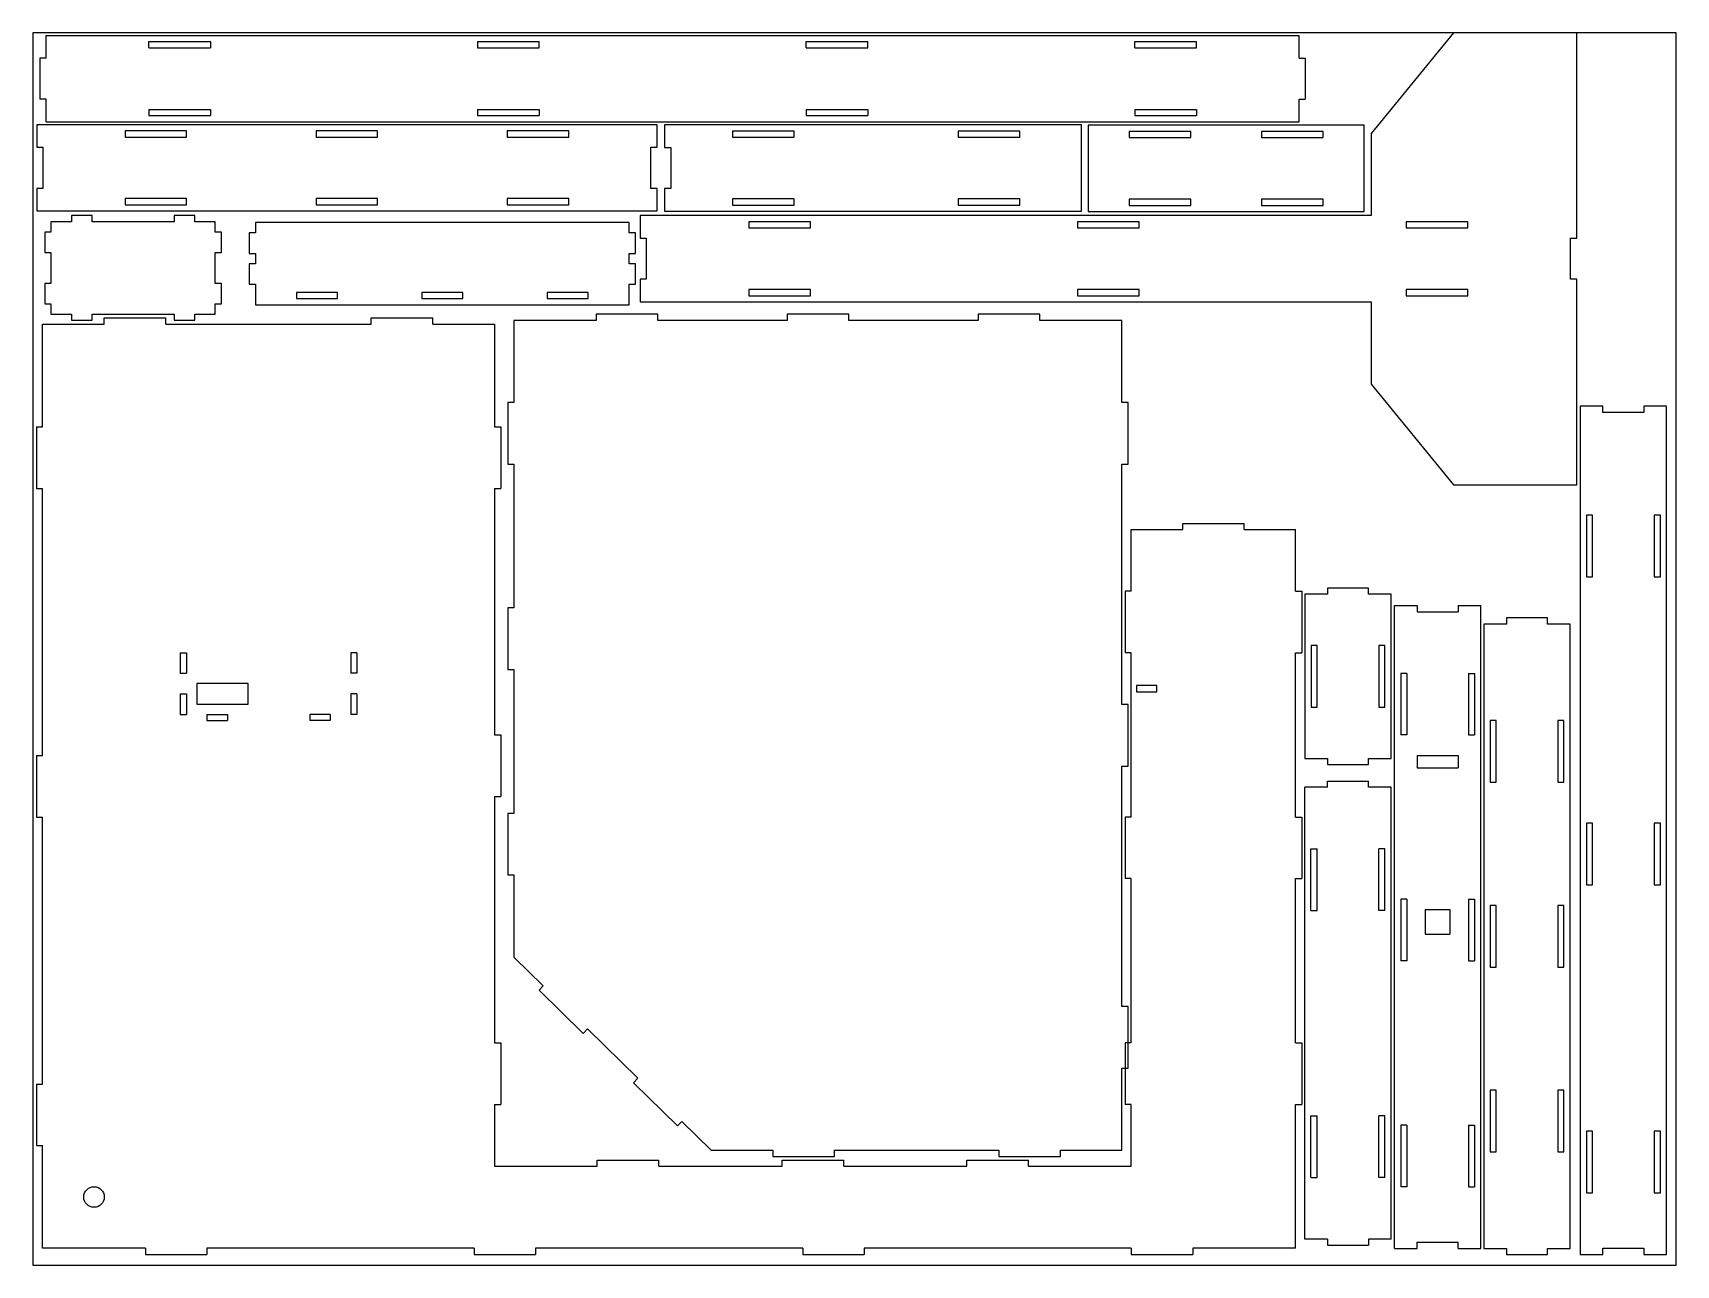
# Model space of a CAD drawing. Header units: millimetres. Extents: x 4645 to 6333, y 848 to 1448.
# Drawn here: x 4645 to 5445, y 848 to 1448 of the extents above; entities that cross this region are included whole.
import ezdxf

# ---------------------------------------------------------------- set-up
doc = ezdxf.new("R2010")
doc.units = ezdxf.units.MM

# ---------------------------------------------------------------- blocks, each defined once
blk = doc.blocks.new('edđ')
at = {"color": 7, "linetype": 'Continuous', "lineweight": 25}
for p, q in [((6711.28, 1440.26), (6711.28, 1437.26)), ((6741.28, 1440.26), (6711.28, 1440.26)), ((6741.28, 1437.26), (6741.28, 1440.26)), ((6821.28, 1440.26), (6821.28, 1437.26)), ((6851.28, 1440.26), (6821.28, 1440.26)), ((6851.28, 1437.26), (6851.28, 1440.26)), ((6681.28, 1437.26), (6681.28, 1397.26)), ((6711.28, 1437.26), (6681.28, 1437.26)), ((6821.28, 1437.26), (6741.28, 1437.26)), ((6881.28, 1437.26), (6851.28, 1437.26)), ((6895.57, 1423.27), (6881.28, 1437.26)), ((6897.67, 1425.41), (6895.57, 1423.27)), ((6919.11, 1404.42), (6897.67, 1425.41)), ((6917.01, 1402.28), (6919.11, 1404.42)), ((6941.56, 1378.24), (6917.01, 1402.28)), ((6678.28, 1397.26), (6678.28, 1367.26)), ((6681.28, 1397.26), (6678.28, 1397.26)), ((6943.65, 1380.38), (6941.56, 1378.24)), ((6965.09, 1359.39), (6943.65, 1380.38)), ((6678.28, 1367.26), (6681.28, 1367.26)), ((6681.28, 1367.26), (6681.28, 1250.26)), ((6962.99, 1357.25), (6965.09, 1359.39)), ((6977.28, 1343.26), (6962.99, 1357.25)), ((6977.28, 1303.26), (6977.28, 1343.26)), ((6980.28, 1303.26), (6977.28, 1303.26)), ((6980.28, 1273.26), (6980.28, 1303.26)), ((6977.28, 1273.26), (6980.28, 1273.26)), ((6977.28, 1203.26), (6977.28, 1273.26)), ((6678.28, 1250.26), (6678.28, 1220.26)), ((6681.28, 1250.26), (6678.28, 1250.26)), ((6678.28, 1220.26), (6681.28, 1220.26)), ((6681.28, 1220.26), (6681.28, 1103.26)), ((6980.28, 1203.26), (6977.28, 1203.26)), ((6980.28, 1173.26), (6980.28, 1203.26)), ((6977.28, 1173.26), (6980.28, 1173.26)), ((6977.28, 1103.26), (6977.28, 1173.26)), ((6678.28, 1103.26), (6678.28, 1073.26)), ((6681.28, 1103.26), (6678.28, 1103.26)), ((6980.28, 1103.26), (6977.28, 1103.26)), ((6980.28, 1073.26), (6980.28, 1103.26)), ((6678.28, 1073.26), (6681.28, 1073.26)), ((6681.28, 1073.26), (6681.28, 1033.26)), ((6977.28, 1073.26), (6980.28, 1073.26)), ((6977.28, 1033.26), (6977.28, 1073.26)), ((6681.28, 1033.26), (6721.28, 1033.26)), ((6721.28, 1033.26), (6721.28, 1030.26)), ((6751.28, 1033.26), (6814.28, 1033.26)), ((6751.28, 1030.26), (6751.28, 1033.26)), ((6814.28, 1033.26), (6814.28, 1030.26)), ((6844.28, 1033.26), (6907.28, 1033.26)), ((6844.28, 1030.26), (6844.28, 1033.26)), ((6907.28, 1033.26), (6907.28, 1030.26)), ((6937.28, 1033.26), (6977.28, 1033.26)), ((6937.28, 1030.26), (6937.28, 1033.26)), ((6721.28, 1030.26), (6751.28, 1030.26)), ((6814.28, 1030.26), (6844.28, 1030.26)), ((6907.28, 1030.26), (6937.28, 1030.26))]:
    blk.add_line(p, q, dxfattribs=at)

msp = doc.modelspace()

# ---------------------------------------------------------------- linework, layer by layer
for p, q in [((5445.15, 1448.38), (4645.15, 1448.38)), ((4645.15, 1448.38), (4645.15, 848.38)), ((5445.15, 848.38), (5445.15, 1448.38)), ((4645.15, 848.38), (5445.15, 848.38))]:
    msp.add_line(p, q)
at = {"color": 7, "linetype": 'Continuous', "lineweight": 25}
for p, q in [((5336.74, 1448.38), (5296.74, 1399.38)), ((5396.74, 1448.38), (5336.74, 1448.38)), ((5396.74, 1348.38), (5396.74, 1448.38)), ((4651.62, 1436.12), (4651.62, 1447.12)), ((4651.62, 1447.12), (5261.62, 1447.12)), ((4701.62, 1441.12), (4701.62, 1444.12)), ((4701.62, 1444.12), (4731.62, 1444.12)), ((4701.62, 1441.12), (4731.62, 1441.12)), ((4731.62, 1444.12), (4731.62, 1441.12)), ((4861.62, 1444.12), (4891.62, 1444.12)), ((4861.62, 1444.12), (4861.62, 1441.12)), ((4861.62, 1441.12), (4891.62, 1441.12)), ((4891.62, 1441.12), (4891.62, 1444.12)), ((5021.62, 1444.12), (5051.62, 1444.12)), ((5021.62, 1441.12), (5021.62, 1444.12)), ((5021.62, 1441.12), (5051.62, 1441.12)), ((5051.62, 1441.12), (5051.62, 1444.12)), ((5181.62, 1444.12), (5211.62, 1444.12)), ((5181.62, 1441.12), (5181.62, 1444.12)), ((5181.62, 1441.12), (5211.62, 1441.12)), ((5211.62, 1441.12), (5211.62, 1444.12)), ((5261.62, 1436.12), (5261.62, 1447.12)), ((4648.62, 1436.12), (4648.62, 1416.12)), ((4651.62, 1436.12), (4648.62, 1436.12)), ((5261.62, 1436.12), (5264.62, 1436.12)), ((5264.62, 1436.12), (5264.62, 1416.12)), ((4651.62, 1416.12), (4648.62, 1416.12)), ((4651.62, 1405.12), (4651.62, 1416.12)), ((5261.62, 1416.12), (5264.62, 1416.12)), ((5261.62, 1405.12), (5261.62, 1416.12)), ((4701.62, 1411.12), (4701.62, 1408.12)), ((4701.62, 1411.12), (4731.62, 1411.12)), ((4701.62, 1408.12), (4731.62, 1408.12)), ((4731.62, 1411.12), (4731.62, 1408.12)), ((4861.62, 1411.12), (4861.62, 1408.12)), ((4861.62, 1411.12), (4891.62, 1411.12)), ((4861.62, 1408.12), (4891.62, 1408.12)), ((4891.62, 1411.12), (4891.62, 1408.12)), ((5021.62, 1411.12), (5021.62, 1408.12)), ((5021.62, 1411.12), (5051.62, 1411.12)), ((5021.62, 1408.12), (5051.62, 1408.12)), ((5051.62, 1411.12), (5051.62, 1408.12)), ((5181.62, 1411.12), (5181.62, 1408.12)), ((5181.62, 1411.12), (5211.62, 1411.12)), ((5181.62, 1408.12), (5211.62, 1408.12)), ((5211.62, 1411.12), (5211.62, 1408.12)), ((4647.01, 1403.66), (4647.01, 1392.66)), ((4949.01, 1403.66), (4647.01, 1403.66)), ((4651.62, 1405.12), (5261.62, 1405.12)), ((4720.01, 1400.66), (4690.01, 1400.66)), ((4690.01, 1400.66), (4690.01, 1397.66)), ((4720.01, 1397.66), (4720.01, 1400.66)), ((4813.01, 1400.66), (4783.01, 1400.66)), ((4783.01, 1400.66), (4783.01, 1397.66)), ((4813.01, 1397.66), (4813.01, 1400.66)), ((4906.01, 1400.66), (4876.01, 1400.66)), ((4876.01, 1400.66), (4876.01, 1397.66)), ((4906.01, 1397.66), (4906.01, 1400.66)), ((4949.01, 1392.66), (4949.01, 1403.66)), ((4952.7, 1403.55), (4952.7, 1392.55)), ((5155.7, 1403.55), (4952.7, 1403.55)), ((5015.7, 1400.55), (4985.7, 1400.55)), ((4985.7, 1400.55), (4985.7, 1397.55)), ((5015.7, 1397.55), (5015.7, 1400.55)), ((5125.7, 1400.55), (5095.7, 1400.55)), ((5095.7, 1400.55), (5095.7, 1397.55)), ((5125.7, 1397.55), (5125.7, 1400.55)), ((5155.7, 1361.55), (5155.7, 1403.55)), ((5293.28, 1403.38), (5158.92, 1403.38)), ((5158.92, 1403.38), (5158.92, 1361.38)), ((5208.92, 1400.38), (5178.92, 1400.38)), ((5178.92, 1400.38), (5178.92, 1397.38)), ((5208.92, 1397.38), (5208.92, 1400.38)), ((5273.28, 1400.38), (5243.28, 1400.38)), ((5243.28, 1400.38), (5243.28, 1397.38)), ((5273.28, 1397.38), (5273.28, 1400.38)), ((5293.28, 1361.38), (5293.28, 1403.38)), ((4647.01, 1392.66), (4650.01, 1392.66)), ((4650.01, 1392.66), (4650.01, 1372.66)), ((4690.01, 1397.66), (4720.01, 1397.66)), ((4783.01, 1397.66), (4813.01, 1397.66)), ((4876.01, 1397.66), (4906.01, 1397.66)), ((4946.01, 1392.66), (4949.01, 1392.66)), ((4946.01, 1372.66), (4946.01, 1392.66)), ((4952.7, 1392.55), (4955.7, 1392.55)), ((4955.7, 1392.55), (4955.7, 1372.55)), ((4985.7, 1397.55), (5015.7, 1397.55)), ((5095.7, 1397.55), (5125.7, 1397.55)), ((5178.92, 1397.38), (5208.92, 1397.38)), ((5243.28, 1397.38), (5273.28, 1397.38)), ((5296.74, 1399.38), (5296.74, 1359.38)), ((4650.01, 1372.66), (4647.01, 1372.66)), ((4647.01, 1372.66), (4647.01, 1361.66)), ((4949.01, 1372.66), (4946.01, 1372.66)), ((4949.01, 1361.66), (4949.01, 1372.66)), ((4955.7, 1372.55), (4952.7, 1372.55)), ((4952.7, 1372.55), (4952.7, 1361.55)), ((4647.01, 1361.66), (4949.01, 1361.66)), ((4720.01, 1367.67), (4690.01, 1367.67)), ((4690.01, 1367.67), (4690.01, 1364.67)), ((4690.01, 1364.67), (4720.01, 1364.67)), ((4720.01, 1364.67), (4720.01, 1367.67)), ((4813.01, 1367.66), (4783.01, 1367.66)), ((4783.01, 1367.66), (4783.01, 1364.66)), ((4783.01, 1364.66), (4813.01, 1364.66)), ((4813.01, 1364.66), (4813.01, 1367.66)), ((4906.01, 1367.67), (4876.01, 1367.67)), ((4876.01, 1367.67), (4876.01, 1364.66)), ((4876.01, 1364.66), (4906.01, 1364.66)), ((4906.01, 1364.66), (4906.01, 1367.67)), ((4952.7, 1361.55), (5155.7, 1361.55)), ((5015.7, 1367.55), (4985.7, 1367.55)), ((4985.7, 1367.55), (4985.7, 1364.55)), ((4985.7, 1364.55), (5015.7, 1364.55)), ((5015.7, 1364.55), (5015.7, 1367.55)), ((5125.7, 1367.55), (5095.7, 1367.55)), ((5095.7, 1367.55), (5095.7, 1364.55)), ((5095.7, 1364.55), (5125.7, 1364.55)), ((5125.7, 1364.55), (5125.7, 1367.55)), ((5158.92, 1361.38), (5293.28, 1361.38)), ((5208.92, 1367.38), (5178.92, 1367.38)), ((5178.92, 1367.38), (5178.92, 1364.38)), ((5178.92, 1364.38), (5208.92, 1364.38)), ((5208.92, 1364.38), (5208.92, 1367.38)), ((5273.28, 1367.38), (5243.28, 1367.38)), ((5243.28, 1367.38), (5243.28, 1364.38)), ((5243.28, 1364.38), (5273.28, 1364.38)), ((5273.28, 1364.38), (5273.28, 1367.38)), ((4653.95, 1356.42), (4653.95, 1351.42)), ((4663.95, 1356.42), (4653.95, 1356.42)), ((4663.95, 1359.42), (4663.95, 1356.42)), ((4673.95, 1359.42), (4663.95, 1359.42)), ((4673.95, 1356.42), (4673.95, 1359.42)), ((4713.95, 1356.42), (4673.95, 1356.42)), ((4713.95, 1359.42), (4713.95, 1356.42)), ((4723.95, 1359.42), (4713.95, 1359.42)), ((4723.95, 1356.42), (4723.95, 1359.42)), ((4733.95, 1356.42), (4723.95, 1356.42)), ((4733.95, 1351.42), (4733.95, 1356.42)), ((4753.5, 1356), (4753.5, 1351)), ((4935.5, 1356), (4753.5, 1356)), ((4935.5, 1351), (4935.5, 1356)), ((4940.74, 1359.38), (4940.74, 1348.38)), ((5296.74, 1359.38), (4940.74, 1359.38)), ((5023.74, 1356.38), (4993.74, 1356.38)), ((4993.74, 1356.38), (4993.74, 1353.38)), ((4993.74, 1353.38), (5023.74, 1353.38)), ((5023.74, 1353.38), (5023.74, 1356.38)), ((5183.74, 1356.38), (5153.74, 1356.38)), ((5153.74, 1356.38), (5153.74, 1353.38)), ((5153.74, 1353.38), (5183.74, 1353.38)), ((5183.74, 1353.38), (5183.74, 1356.38)), ((5343.74, 1356.38), (5313.74, 1356.38)), ((5313.74, 1356.38), (5313.74, 1353.38)), ((5313.74, 1353.38), (5343.74, 1353.38)), ((5343.74, 1353.38), (5343.74, 1356.38)), ((4650.95, 1351.42), (4650.95, 1341.42)), ((4653.95, 1351.42), (4650.95, 1351.42)), ((4736.95, 1351.42), (4733.95, 1351.42)), ((4736.95, 1341.42), (4736.95, 1351.42)), ((4750.5, 1351), (4750.5, 1341)), ((4753.5, 1351), (4750.5, 1351)), ((4938.5, 1351), (4935.5, 1351)), ((4938.5, 1341), (4938.5, 1351)), ((4940.74, 1348.38), (4943.74, 1348.38)), ((4943.74, 1348.38), (4943.74, 1328.38)), ((5393.74, 1348.38), (5396.74, 1348.38)), ((5393.74, 1328.38), (5393.74, 1348.38)), ((4650.95, 1341.42), (4653.95, 1341.42)), ((4653.95, 1341.42), (4653.95, 1326.42)), ((4733.95, 1341.42), (4736.95, 1341.42)), ((4733.95, 1326.42), (4733.95, 1341.42)), ((4750.5, 1341), (4753.5, 1341)), ((4750.5, 1336), (4750.5, 1326)), ((4753.5, 1336), (4750.5, 1336)), ((4753.5, 1341), (4753.5, 1336)), ((4935.5, 1341), (4938.5, 1341)), ((4935.5, 1336), (4935.5, 1341)), ((4938.5, 1336), (4935.5, 1336)), ((4938.5, 1326), (4938.5, 1336)), ((4940.74, 1328.38), (4940.74, 1317.38)), ((4943.74, 1328.38), (4940.74, 1328.38)), ((5396.74, 1328.38), (5393.74, 1328.38)), ((5396.74, 1228.38), (5396.74, 1328.38)), ((4650.95, 1326.42), (4650.95, 1316.42)), ((4653.95, 1326.42), (4650.95, 1326.42)), ((4736.95, 1326.42), (4733.95, 1326.42)), ((4736.95, 1316.42), (4736.95, 1326.42)), ((4750.5, 1326), (4753.5, 1326)), ((4753.5, 1326), (4753.5, 1316)), ((4793.5, 1322), (4773.5, 1322)), ((4773.5, 1322), (4773.5, 1319)), ((4793.5, 1319), (4793.5, 1322)), ((4854.5, 1322), (4834.5, 1322)), ((4834.5, 1322), (4834.5, 1319)), ((4854.5, 1319), (4854.5, 1322)), ((4915.5, 1322), (4895.5, 1322)), ((4895.5, 1322), (4895.5, 1319)), ((4915.5, 1319), (4915.5, 1322)), ((4935.5, 1326), (4938.5, 1326)), ((4935.5, 1316), (4935.5, 1326)), ((4993.74, 1323.38), (4993.74, 1320.38)), ((5023.74, 1323.38), (4993.74, 1323.38)), ((4993.74, 1320.38), (5023.74, 1320.38)), ((5023.74, 1320.38), (5023.74, 1323.38)), ((5153.74, 1323.38), (5153.74, 1320.38)), ((5183.74, 1323.38), (5153.74, 1323.38)), ((5153.74, 1320.38), (5183.74, 1320.38)), ((5183.74, 1320.38), (5183.74, 1323.38)), ((5313.74, 1323.38), (5313.74, 1320.38)), ((5343.74, 1323.38), (5313.74, 1323.38)), ((5313.74, 1320.38), (5343.74, 1320.38)), ((5343.74, 1320.38), (5343.74, 1323.38)), ((4650.95, 1316.42), (4653.95, 1316.42)), ((4653.95, 1316.42), (4653.95, 1311.42)), ((4733.95, 1316.42), (4736.95, 1316.42)), ((4733.95, 1311.42), (4733.95, 1316.42)), ((4753.5, 1316), (4935.5, 1316)), ((4773.5, 1319), (4793.5, 1319)), ((4834.5, 1319), (4854.5, 1319)), ((4895.5, 1319), (4915.5, 1319)), ((4940.74, 1317.38), (5296.74, 1317.38)), ((5296.74, 1317.38), (5296.74, 1277.38)), ((4649.92, 1256.57), (4649.92, 1306.57)), ((4649.92, 1306.57), (4679.92, 1306.57)), ((4653.95, 1311.42), (4663.95, 1311.42)), ((4663.95, 1311.42), (4663.95, 1308.42)), ((4663.95, 1308.42), (4673.95, 1308.42)), ((4673.95, 1311.42), (4713.95, 1311.42)), ((4673.95, 1308.42), (4673.95, 1311.42)), ((4679.92, 1306.57), (4679.92, 1309.57)), ((4679.92, 1309.57), (4709.92, 1309.57)), ((4709.92, 1306.57), (4709.92, 1309.57)), ((4709.92, 1306.57), (4809.92, 1306.57)), ((4713.95, 1311.42), (4713.95, 1308.42)), ((4713.95, 1308.42), (4723.95, 1308.42)), ((4723.95, 1311.42), (4733.95, 1311.42)), ((4723.95, 1308.42), (4723.95, 1311.42)), ((4809.92, 1306.57), (4809.92, 1309.57)), ((4809.92, 1309.57), (4839.92, 1309.57)), ((4839.92, 1306.57), (4839.92, 1309.57)), ((4839.92, 1306.57), (4869.92, 1306.57)), ((4869.92, 1306.57), (4869.92, 1256.57)), ((5296.74, 1277.38), (5336.74, 1228.38)), ((5398.5, 1266.57), (5398.5, 853.57)), ((5409.5, 1266.57), (5398.5, 1266.57)), ((5409.5, 1263.57), (5409.5, 1266.57)), ((5429.5, 1266.57), (5429.5, 1263.57)), ((5440.5, 1266.57), (5429.5, 1266.57)), ((5440.5, 853.57), (5440.5, 1266.57)), ((4646.92, 1256.57), (4646.92, 1226.57)), ((4646.92, 1256.57), (4649.92, 1256.57)), ((4869.92, 1256.57), (4872.92, 1256.57)), ((4872.92, 1256.57), (4872.92, 1226.57)), ((5429.5, 1263.57), (5409.5, 1263.57)), ((4646.92, 1226.57), (4649.92, 1226.57)), ((4649.92, 1096.57), (4649.92, 1226.57)), ((4869.92, 1226.57), (4872.92, 1226.57)), ((4869.92, 1226.57), (4869.92, 1106.57)), ((5336.74, 1228.38), (5396.74, 1228.38)), ((5204.92, 1206.57), (5204.92, 1209.57)), ((5204.92, 1209.57), (5234.92, 1209.57)), ((5234.92, 1206.57), (5234.92, 1209.57)), ((5404.5, 1213.57), (5401.5, 1213.57)), ((5401.5, 1213.57), (5401.5, 1183.57)), ((5404.5, 1183.57), (5404.5, 1213.57)), ((5437.5, 1213.57), (5434.5, 1213.57)), ((5434.5, 1213.57), (5434.5, 1183.57)), ((5437.5, 1183.57), (5437.5, 1213.57)), ((5179.92, 1176.57), (5179.92, 1206.57)), ((5179.92, 1206.57), (5204.92, 1206.57)), ((5234.92, 1206.57), (5259.92, 1206.57)), ((5259.92, 1176.57), (5259.92, 1206.57)), ((5176.92, 1176.57), (5176.92, 1146.57)), ((5179.92, 1176.57), (5176.92, 1176.57)), ((5259.92, 1176.57), (5262.92, 1176.57)), ((5262.92, 1176.57), (5262.92, 1146.57)), ((5275.4, 1178.07), (5275.4, 1175.07)), ((5295.4, 1178.07), (5275.4, 1178.07)), ((5295.4, 1175.07), (5295.4, 1178.07)), ((5401.5, 1183.57), (5404.5, 1183.57)), ((5434.5, 1183.57), (5437.5, 1183.57)), ((5264.4, 1175.07), (5264.4, 1095.07)), ((5275.4, 1175.07), (5264.4, 1175.07)), ((5306.4, 1175.07), (5295.4, 1175.07)), ((5306.4, 1095.07), (5306.4, 1175.07)), ((5308.05, 856.53), (5308.05, 1169.53)), ((5308.05, 1169.53), (5319.05, 1169.53)), ((5319.05, 1169.53), (5319.05, 1166.53)), ((5339.05, 1169.53), (5339.05, 1166.53)), ((5339.05, 1169.53), (5350.05, 1169.53)), ((5350.05, 856.53), (5350.05, 1169.53)), ((5319.05, 1166.53), (5339.05, 1166.53)), ((5351.54, 1160.52), (5351.54, 856.52)), ((5362.54, 1160.52), (5351.54, 1160.52)), ((5362.54, 1163.52), (5362.54, 1160.52)), ((5382.54, 1163.52), (5362.54, 1163.52)), ((5382.54, 1160.52), (5382.54, 1163.52)), ((5393.54, 1160.52), (5382.54, 1160.52)), ((5393.54, 856.52), (5393.54, 1160.52)), ((4716.92, 1146.57), (4716.92, 1136.57)), ((4716.92, 1146.57), (4719.92, 1146.57)), ((4719.92, 1146.57), (4719.92, 1136.57)), ((4802.92, 1146.57), (4799.92, 1146.57)), ((4799.92, 1146.57), (4799.92, 1136.57)), ((4802.92, 1146.57), (4802.92, 1136.57)), ((5179.92, 1146.57), (5176.92, 1146.57)), ((5179.92, 1066.57), (5179.92, 1146.57)), ((5259.92, 1146.57), (5262.92, 1146.57)), ((5259.92, 1066.57), (5259.92, 1146.57)), ((5270.4, 1150.07), (5267.4, 1150.07)), ((5267.4, 1150.07), (5267.4, 1120.07)), ((5270.4, 1120.07), (5270.4, 1150.07)), ((5303.4, 1150.07), (5300.4, 1150.07)), ((5300.4, 1150.07), (5300.4, 1120.07)), ((5303.4, 1120.07), (5303.4, 1150.07)), ((4716.92, 1136.57), (4719.92, 1136.57)), ((4802.92, 1136.57), (4799.92, 1136.57)), ((5311.05, 1136.53), (5311.05, 1106.53)), ((5314.05, 1136.53), (5311.05, 1136.53)), ((5314.05, 1136.53), (5314.05, 1106.53)), ((5344.05, 1136.53), (5344.05, 1106.53)), ((5344.05, 1136.53), (5347.05, 1136.53)), ((5347.05, 1136.53), (5347.05, 1106.53)), ((4749.92, 1131.57), (4724.92, 1131.57)), ((4724.92, 1131.57), (4724.92, 1121.57)), ((4749.92, 1121.57), (4749.92, 1131.57)), ((5192.42, 1130.57), (5182.42, 1130.57)), ((5182.42, 1130.57), (5182.42, 1127.57)), ((5192.42, 1127.57), (5192.42, 1130.57)), ((4716.92, 1126.57), (4716.92, 1116.57)), ((4716.92, 1126.57), (4719.92, 1126.57)), ((4719.92, 1126.57), (4719.92, 1116.57)), ((4724.92, 1121.57), (4749.92, 1121.57)), ((4802.92, 1126.57), (4799.92, 1126.57)), ((4799.92, 1126.57), (4799.92, 1116.57)), ((4802.92, 1126.57), (4802.92, 1116.57)), ((5182.42, 1127.57), (5192.42, 1127.57)), ((5267.4, 1120.07), (5270.4, 1120.07)), ((5300.4, 1120.07), (5303.4, 1120.07)), ((4716.92, 1116.57), (4719.92, 1116.57)), ((4729.92, 1116.57), (4739.92, 1116.57)), ((4729.92, 1116.57), (4729.92, 1113.57)), ((4729.92, 1113.57), (4739.92, 1113.57)), ((4739.92, 1116.57), (4739.92, 1113.57)), ((4789.92, 1116.57), (4779.92, 1116.57)), ((4779.92, 1116.57), (4779.92, 1113.57)), ((4789.92, 1113.57), (4779.92, 1113.57)), ((4789.92, 1116.57), (4789.92, 1113.57)), ((4802.92, 1116.57), (4799.92, 1116.57)), ((5357.54, 1113.52), (5354.54, 1113.52)), ((5354.54, 1113.52), (5354.54, 1083.52)), ((5357.54, 1083.52), (5357.54, 1113.52)), ((5390.54, 1113.52), (5387.54, 1113.52)), ((5387.54, 1113.52), (5387.54, 1083.52)), ((5390.54, 1083.52), (5390.54, 1113.52)), ((4869.92, 1106.57), (4872.92, 1106.57)), ((4872.92, 1106.57), (4872.92, 1076.57)), ((5314.05, 1106.53), (5311.05, 1106.53)), ((5344.05, 1106.53), (5347.05, 1106.53)), ((4646.92, 1096.57), (4646.92, 1066.57)), ((4646.92, 1096.57), (4649.92, 1096.57)), ((5319.05, 1096.53), (5319.05, 1090.53)), ((5319.05, 1096.53), (5339.05, 1096.53)), ((5339.05, 1096.53), (5339.05, 1090.53)), ((5264.4, 1095.07), (5275.4, 1095.07)), ((5275.4, 1095.07), (5275.4, 1092.07)), ((5275.4, 1092.07), (5295.4, 1092.07)), ((5295.4, 1092.07), (5295.4, 1095.07)), ((5295.4, 1095.07), (5306.4, 1095.07)), ((5319.05, 1090.53), (5339.05, 1090.53)), ((5264.38, 861.09), (5264.38, 1081.09)), ((5275.38, 1081.09), (5264.38, 1081.09)), ((5275.38, 1081.09), (5275.38, 1084.09)), ((5275.38, 1084.09), (5295.38, 1084.09)), ((5295.38, 1081.09), (5295.38, 1084.09)), ((5306.38, 1081.09), (5295.38, 1081.09)), ((5306.38, 861.09), (5306.38, 1081.09)), ((5354.54, 1083.52), (5357.54, 1083.52)), ((5387.54, 1083.52), (5390.54, 1083.52)), ((4869.92, 1076.57), (4872.92, 1076.57)), ((4869.92, 1076.57), (4869.92, 956.57)), ((4646.92, 1066.57), (4649.92, 1066.57)), ((4649.92, 936.57), (4649.92, 1066.57)), ((5176.92, 1066.57), (5176.92, 1036.57)), ((5179.92, 1066.57), (5176.92, 1066.57)), ((5259.92, 1066.57), (5262.92, 1066.57)), ((5262.92, 1066.57), (5262.92, 1036.57)), ((5404.5, 1063.57), (5401.5, 1063.57)), ((5401.5, 1063.57), (5401.5, 1033.57)), ((5404.5, 1033.57), (5404.5, 1063.57)), ((5437.5, 1063.57), (5434.5, 1063.57)), ((5434.5, 1063.57), (5434.5, 1033.57)), ((5437.5, 1033.57), (5437.5, 1063.57)), ((5267.38, 1051.09), (5270.38, 1051.09)), ((5267.38, 1021.09), (5267.38, 1051.09)), ((5270.38, 1021.09), (5270.38, 1051.09)), ((5303.38, 1051.09), (5300.38, 1051.09)), ((5300.38, 1021.09), (5300.38, 1051.09)), ((5303.38, 1021.09), (5303.38, 1051.09)), ((5179.92, 1036.57), (5176.92, 1036.57)), ((5179.92, 956.57), (5179.92, 1036.57)), ((5259.92, 1036.57), (5262.92, 1036.57)), ((5259.92, 956.57), (5259.92, 1036.57)), ((5401.5, 1033.57), (5404.5, 1033.57)), ((5434.5, 1033.57), (5437.5, 1033.57)), ((5311.05, 1026.53), (5311.05, 996.53)), ((5314.05, 1026.53), (5311.05, 1026.53)), ((5314.05, 1026.53), (5314.05, 996.53)), ((5344.05, 1026.53), (5344.05, 996.53)), ((5344.05, 1026.53), (5347.05, 1026.53)), ((5347.05, 1026.53), (5347.05, 996.53)), ((5267.38, 1021.09), (5270.38, 1021.09)), ((5303.38, 1021.09), (5300.38, 1021.09)), ((5323.05, 1021.53), (5323.05, 1009.53)), ((5323.05, 1021.53), (5335.05, 1021.53)), ((5335.05, 1021.53), (5335.05, 1009.53)), ((5357.54, 1023.52), (5354.54, 1023.52)), ((5354.54, 1023.52), (5354.54, 993.52)), ((5357.54, 993.52), (5357.54, 1023.52)), ((5390.54, 1023.52), (5387.54, 1023.52)), ((5387.54, 1023.52), (5387.54, 993.52)), ((5390.54, 993.52), (5390.54, 1023.52)), ((5323.05, 1009.53), (5335.05, 1009.53)), ((5314.05, 996.53), (5311.05, 996.53)), ((5344.05, 996.53), (5347.05, 996.53)), ((5354.54, 993.52), (5357.54, 993.52)), ((5387.54, 993.52), (5390.54, 993.52)), ((4869.92, 956.57), (4872.92, 956.57)), ((4872.92, 956.57), (4872.92, 926.57)), ((5176.92, 956.57), (5176.92, 926.57)), ((5179.92, 956.57), (5176.92, 956.57)), ((5259.92, 956.57), (5262.92, 956.57)), ((5262.92, 956.57), (5262.92, 926.57)), ((4646.92, 936.57), (4646.92, 906.57)), ((4646.92, 936.57), (4649.92, 936.57)), ((5357.54, 933.52), (5354.54, 933.52)), ((5354.54, 933.52), (5354.54, 903.52)), ((5357.54, 903.52), (5357.54, 933.52)), ((5390.54, 933.52), (5387.54, 933.52)), ((5387.54, 933.52), (5387.54, 903.52)), ((5390.54, 903.52), (5390.54, 933.52)), ((4869.92, 926.57), (4872.92, 926.57)), ((4869.92, 926.57), (4869.92, 896.57)), ((5179.92, 926.57), (5176.92, 926.57)), ((5179.92, 896.57), (5179.92, 926.57)), ((5259.92, 926.57), (5262.92, 926.57)), ((5259.92, 856.57), (5259.92, 926.57)), ((5267.38, 921.09), (5270.38, 921.09)), ((5267.38, 891.09), (5267.38, 921.09)), ((5270.38, 891.09), (5270.38, 921.09)), ((5303.38, 921.09), (5300.38, 921.09)), ((5300.38, 891.09), (5300.38, 921.09)), ((5303.38, 891.09), (5303.38, 921.09)), ((5311.05, 916.53), (5311.05, 886.53)), ((5314.05, 916.53), (5311.05, 916.53)), ((5314.05, 916.53), (5314.05, 886.53)), ((5344.05, 916.53), (5344.05, 886.53)), ((5344.05, 916.53), (5347.05, 916.53)), ((5347.05, 916.53), (5347.05, 886.53)), ((5404.5, 913.57), (5401.5, 913.57)), ((5401.5, 913.57), (5401.5, 883.57)), ((5404.5, 883.57), (5404.5, 913.57)), ((5437.5, 913.57), (5434.5, 913.57)), ((5434.5, 913.57), (5434.5, 883.57)), ((5437.5, 883.57), (5437.5, 913.57)), ((4646.92, 906.57), (4649.92, 906.57)), ((4649.92, 856.57), (4649.92, 906.57)), ((4869.92, 896.57), (4919.92, 896.57)), ((4919.92, 896.57), (4919.92, 899.57)), ((4919.92, 899.57), (4949.92, 899.57)), ((4949.92, 896.57), (4949.92, 899.57)), ((4949.92, 896.57), (5009.92, 896.57)), ((5009.92, 896.57), (5009.92, 899.57)), ((5009.92, 899.57), (5039.92, 899.57)), ((5039.92, 896.57), (5039.92, 899.57)), ((5039.92, 896.57), (5099.92, 896.57)), ((5099.92, 896.57), (5099.92, 899.57)), ((5099.92, 899.57), (5129.92, 899.57)), ((5129.92, 896.57), (5129.92, 899.57)), ((5129.92, 896.57), (5179.92, 896.57)), ((5354.54, 903.52), (5357.54, 903.52)), ((5387.54, 903.52), (5390.54, 903.52)), ((5267.38, 891.09), (5270.38, 891.09)), ((5303.38, 891.09), (5300.38, 891.09)), ((5314.05, 886.53), (5311.05, 886.53)), ((5344.05, 886.53), (5347.05, 886.53)), ((5401.5, 883.57), (5404.5, 883.57)), ((5434.5, 883.57), (5437.5, 883.57)), ((4699.92, 856.57), (4649.92, 856.57)), ((4699.92, 856.57), (4699.92, 853.57)), ((4859.92, 856.57), (4729.92, 856.57)), ((4729.92, 856.57), (4729.92, 853.57)), ((4859.92, 856.57), (4859.92, 853.57)), ((5019.92, 856.57), (4889.92, 856.57)), ((4889.92, 856.57), (4889.92, 853.57)), ((5019.92, 856.57), (5019.92, 853.57)), ((5179.92, 856.57), (5049.92, 856.57)), ((5049.92, 856.57), (5049.92, 853.57)), ((5179.92, 856.57), (5179.92, 853.57)), ((5209.92, 856.57), (5209.92, 853.57)), ((5259.92, 856.57), (5209.92, 856.57)), ((5275.38, 861.09), (5264.38, 861.09)), ((5275.38, 861.09), (5275.38, 858.09)), ((5275.38, 858.09), (5295.38, 858.09)), ((5306.38, 861.09), (5295.38, 861.09)), ((5295.38, 861.09), (5295.38, 858.09)), ((5308.05, 856.53), (5319.05, 856.53)), ((5319.05, 859.53), (5339.05, 859.53)), ((5319.05, 856.53), (5319.05, 859.53)), ((5339.05, 856.53), (5339.05, 859.53)), ((5339.05, 856.53), (5350.05, 856.53)), ((5351.54, 856.52), (5362.54, 856.52)), ((5362.54, 856.52), (5362.54, 853.52)), ((5382.54, 856.52), (5393.54, 856.52)), ((5382.54, 853.52), (5382.54, 856.52)), ((5409.5, 856.57), (5429.5, 856.57)), ((5409.5, 853.57), (5409.5, 856.57)), ((5429.5, 856.57), (5429.5, 853.57)), ((4699.92, 853.57), (4729.92, 853.57)), ((4859.92, 853.57), (4889.92, 853.57)), ((5019.92, 853.57), (5049.92, 853.57)), ((5179.92, 853.57), (5209.92, 853.57)), ((5362.54, 853.52), (5382.54, 853.52)), ((5398.5, 853.57), (5409.5, 853.57)), ((5429.5, 853.57), (5440.5, 853.57))]:
    msp.add_line(p, q, dxfattribs=at)
msp.add_circle((4674.92, 881.57), 5, dxfattribs=at)

# ---------------------------------------------------------------- block references
at = {"rotation": 180}
msp.add_blockref('edđ', (11856.65, 2341.62), dxfattribs=at)

doc.saveas('drawing.dxf')
